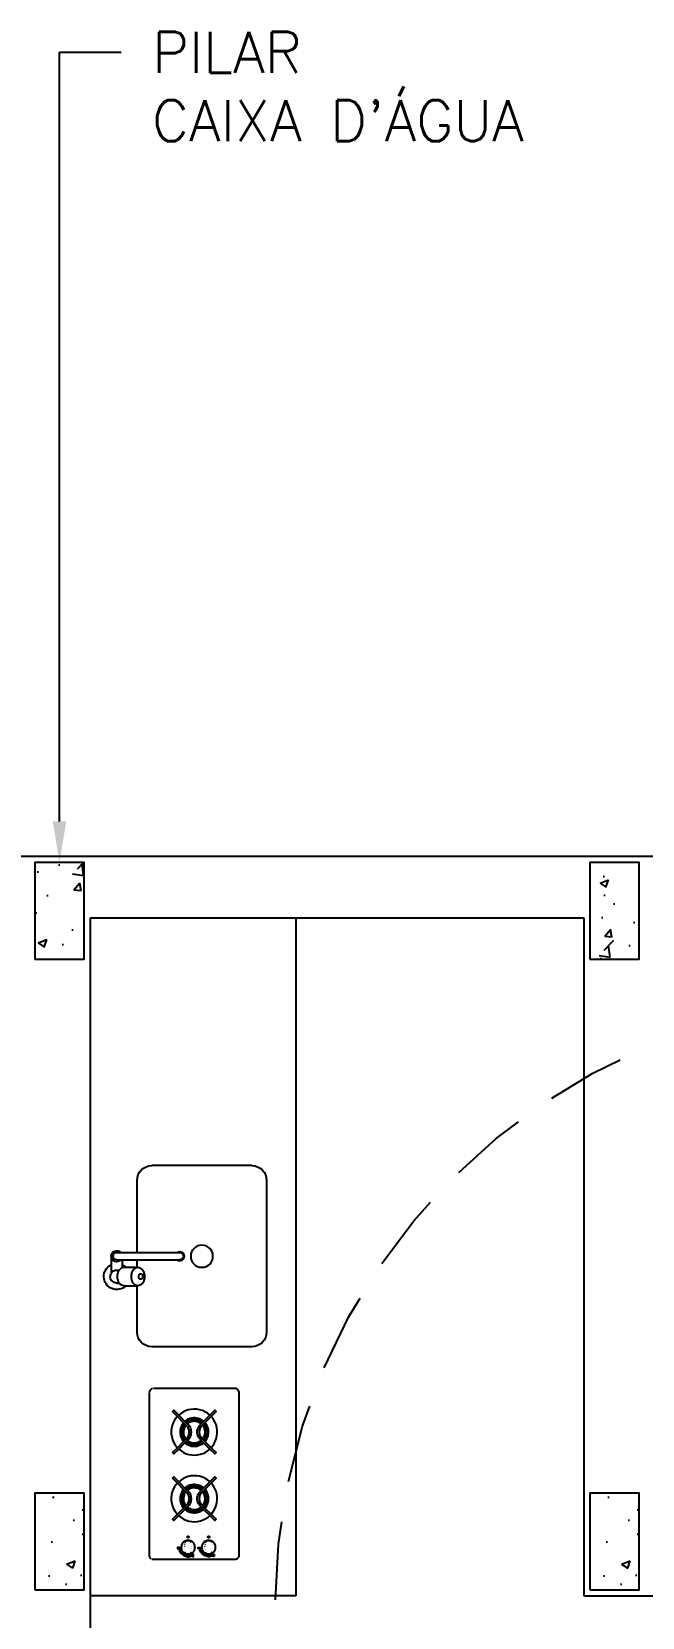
# Model space of a CAD drawing. Header units: millimetres. Extents: x 45003 to 46969, y 6653 to 6979.
# Drawn here: x 45052.374 to 45053.859, y 6719.758 to 6723.616 of the extents above; entities that cross this region are included whole.
import ezdxf
from ezdxf import colors
from ezdxf.entities.mleader import LeaderData, LeaderLine
from ezdxf.math import Vec2, Vec3

# ---------------------------------------------------------------- set-up
doc = ezdxf.new("R2010")
doc.units = ezdxf.units.MM
doc.linetypes.add('HIDDEN', pattern=[9.525, 6.35, -3.175])
for name, color, linetype in [('ARQ-ALVENARIA', 4, 'Continuous'), ('ARQ-COTAS', 30, 'Continuous'), ('ARQ-EQ-COZ', 1, 'Continuous'), ('ARQ-ESTRUTURA', 6, 'Continuous'), ('ARQ-HACHURA', 253, 'Continuous'), ('ARQ-PROJ-01', 1, 'HIDDEN')]:
    doc.layers.add(name, color=color, linetype=linetype)
doc.styles.add('Romans_Anot', font='romans.shx')
pattern_1 = [(50, (0, -157.27984), (0.2151780548, -0.0188256405), [0.0225, -0.2475]), (355, (0, -157.27984), (-0.0416254001, 0.2256576401), [0.018, -0.198]), (100.45144446, (0.01793, -157.2814), (0.173552654, 0.2068319973), [0.0191220576, -0.2103426336]), (46.1842, (0, -157.21984), (0.3201723992, -0.0496557842), [0.03375, -0.37125]), (96.6356355, (0.02668, -157.22398), (0.2803985837, 0.2922355802), [0.0286831026, -0.315514128]), (351.184164, (0, -157.21984), (0.2803985835, 0.29223558), [0.027, -0.2970000003]), (21, (0.03, -157.23484), (0.17907211564, -0.1207856672), [0.0225, -0.2475]), (326, (0.03, -157.23484), (0.0729945996, 0.2175450135), [0.018, -0.198]), (71.45144474, (0.04492, -157.2449), (0.252066713, 0.0967593458), [0.019122057, -0.2103426336]), (37.5, (0, -157.27984), (0.0036479566, 0.09986815615), [0, -0.1956, 0, -0.201, 0, -0.19875]), (7.5, (0, -157.27984), (0.07892086123, 0.11832351356), [0, -0.1146, 0, -0.1911, 0, -0.07575]), (327.5, (-0.0669, -157.27984), (0.16014673085, -0.00676646152), [0, -0.075, 0, -0.234, 0, -0.3105]), (317.5, (-0.0969, -157.27984), (0.1749558508, 0.0300314947), [0, -0.0975, 0, -0.1554, 0, -0.2205])]

# ---------------------------------------------------------------- blocks, each defined once
blk = doc.blocks.new('Cubinox-e-pl')
for p, q in [((0.445, 0.245), (0.175, 0.245)), ((0.135, 0.205), (0.135, 0.08)), ((0.485, -0.205), (0.485, 0.205)), ((0.065, 0), (0.065, 0.0435)), ((0.08, 0.0725), (0.087, 0.0725)), ((0.0996, 0.08), (0.1372, 0.08)), ((0.08, 0.0375), (0.087, 0.0375)), ((0.08, 0.01), (0.25, 0.01)), ((0.095, 0.01), (0.095, 0.0309)), ((0.0996, 0.03), (0.1372, 0.03)), ((0.135, 0.03), (0.135, 0.01)), ((0.08, -0.01), (0.25, -0.01)), ((0.135, -0.01), (0.135, -0.205)), ((0.445, -0.245), (0.175, -0.245))]:
    blk.add_line(p, q)
blk.add_lwpolyline([(0.0996, 0.08, 0.133256), (0.0932, 0.0783, 0.106756), (0.0871, 0.0727, 0.082828), (0.0834, 0.0649, 0.071352), (0.0819, 0.055, 0.071352), (0.0834, 0.0451, 0.082828), (0.0871, 0.0373, 0.106756), (0.0932, 0.0317, 0.133256), (0.0996, 0.03, 0.133256)], format="xyb")
for points in [[(0.1372, 0.03, 0.133256), (0.1436, 0.0317, 0.106756), (0.1497, 0.0373, 0.082828), (0.1535, 0.0451, 0.071352), (0.1549, 0.055, 0.071352), (0.1535, 0.0649, 0.082828), (0.1497, 0.0727, 0.106756), (0.1436, 0.0783, 0.133256), (0.1372, 0.08, 0.133256), (0.1308, 0.0783, 0.106756), (0.1247, 0.0727, 0.082828), (0.121, 0.0649, 0.071352), (0.1195, 0.055, 0.071352), (0.121, 0.0451, 0.082828), (0.1247, 0.0373, 0.106756), (0.1308, 0.0317, 0.133256)], [(0.1447, 0.0625, 0.133256), (0.1428, 0.062, 0.106756), (0.141, 0.0603, 0.082828), (0.1398, 0.058, 0.071352), (0.1394, 0.055, 0.071352), (0.1398, 0.052, 0.082828), (0.141, 0.0497, 0.106756), (0.1428, 0.048, 0.133256), (0.1447, 0.0475, 0.133256), (0.1466, 0.048, 0.106756), (0.1485, 0.0497, 0.082828), (0.1496, 0.052, 0.071352), (0.15, 0.055, 0.071352), (0.1496, 0.058, 0.082828), (0.1485, 0.0603, 0.106756), (0.1466, 0.062, 0.133256)]]:
    blk.add_lwpolyline(points, format="xyb", close=True)
blk.add_circle((0.31, 0), 0.03)
for centre, radius, start, end in [((0.175, 0.205), 0.04, 90, 180), ((0.445, 0.205), 0.04, 0, 90), ((0.08, 0.055), 0.035, 45.5847, 244.6231), ((0.08, 0.055), 0.0175, 90, 204.62), ((0.055, 0.0435), 0.01, 0, 24.62), ((0.08, 0.055), 0.0175, 211.0027, 270), ((0.08, 0), 0.015, 41.8103, 318.1897), ((0.08, 0), 0.01, 90.0002, 270.0002), ((0.08, 0.055), 0.035, 295.3769, 314.4153), ((0.25, 0), 0.0125, 233.1301, 126.8699), ((0.25, 0), 0.01, 270.0001, 90.0001), ((0.175, -0.205), 0.04, 180, 270), ((0.445, -0.205), 0.04, 270, 0)]:
    blk.add_arc(centre, radius, start, end)

msp = doc.modelspace()

# ---------------------------------------------------------------- hatches: boundary and pattern name
at = {"layer": 'ARQ-HACHURA'}
h = msp.add_hatch(dxfattribs=at)
h.set_pattern_fill('AR-CONC', color=256, scale=0.03, double=1)
h.set_pattern_definition(pattern_1)
h.paths.add_polyline_path([(45052.5015, 6721.5945), (45052.3815, 6721.5945), (45052.3815, 6721.3595), (45052.5015, 6721.3595)])
h = msp.add_hatch(dxfattribs=at)
h.set_pattern_fill('AR-CONC', color=256, scale=0.03, double=1)
h.set_pattern_definition(pattern_1)
h.paths.add_polyline_path([(45053.8515, 6721.5945), (45053.7315, 6721.5945), (45053.7315, 6721.3595), (45053.8515, 6721.3595)])
h = msp.add_hatch(dxfattribs=at)
h.set_pattern_fill('AR-CONC', color=256, scale=0.03, double=1)
h.set_pattern_definition([(50, (45052.50148, 6720.05947), (0.21518, -0.01883), [0.0225, -0.2475]), (355, (45052.50148, 6720.05947), (-0.04163, 0.22566), [0.018, -0.198]), (100.45, (45052.51941, 6720.0579), (0.17355, 0.20683), [0.01912, -0.21034]), (46.18, (45052.50148, 6720.11947), (0.32017, -0.04966), [0.03375, -0.37125]), (96.64, (45052.52816, 6720.11533), (0.2804, 0.29224), [0.02868, -0.31551]), (351.18, (45052.50148, 6720.11947), (0.2804, 0.29224), [0.027, -0.297]), (21, (45052.53148, 6720.10447), (0.17907, -0.12079), [0.0225, -0.2475]), (326, (45052.53148, 6720.10447), (0.073, 0.21755), [0.018, -0.198]), (71.45, (45052.5464, 6720.0944), (0.25207, 0.09676), [0.01912, -0.21034]), (37.5, (45052.50148, 6720.05947), (0.003648, 0.099868), [0, -0.1956, 0, -0.201, 0, -0.19875]), (7.5, (45052.50148, 6720.05947), (0.07892, 0.118324), [0, -0.1146, 0, -0.1911, 0, -0.07575]), (327.5, (45052.43458, 6720.05947), (0.160147, -0.006766), [0, -0.075, 0, -0.234, 0, -0.3105]), (317.5, (45052.40458, 6720.05947), (0.174956, 0.03003), [0, -0.0975, 0, -0.1554, 0, -0.2205])])
h.paths.add_polyline_path([(45052.5015, 6720.0595), (45052.3815, 6720.0595), (45052.3815, 6719.8245), (45052.5015, 6719.8245)])
h = msp.add_hatch(dxfattribs=at)
h.set_pattern_fill('AR-CONC', color=256, scale=0.03, double=1)
h.set_pattern_definition([(50, (45053.85148, 6720.05947), (0.21518, -0.01883), [0.0225, -0.2475]), (355, (45053.85148, 6720.05947), (-0.04163, 0.22566), [0.018, -0.198]), (100.45, (45053.86941, 6720.0579), (0.17355, 0.20683), [0.01912, -0.21034]), (46.18, (45053.85148, 6720.11947), (0.32017, -0.04966), [0.03375, -0.37125]), (96.64, (45053.87816, 6720.11533), (0.2804, 0.29224), [0.02868, -0.31551]), (351.18, (45053.85148, 6720.11947), (0.2804, 0.29224), [0.027, -0.297]), (21, (45053.88148, 6720.10447), (0.17907, -0.12079), [0.0225, -0.2475]), (326, (45053.88148, 6720.10447), (0.073, 0.21755), [0.018, -0.198]), (71.45, (45053.8964, 6720.0944), (0.25207, 0.09676), [0.01912, -0.21034]), (37.5, (45053.85148, 6720.05947), (0.003648, 0.099868), [0, -0.1956, 0, -0.201, 0, -0.19875]), (7.5, (45053.85148, 6720.05947), (0.07892, 0.118324), [0, -0.1146, 0, -0.1911, 0, -0.07575]), (327.5, (45053.78458, 6720.05947), (0.160147, -0.006766), [0, -0.075, 0, -0.234, 0, -0.3105]), (317.5, (45053.75458, 6720.05947), (0.174956, 0.03003), [0, -0.0975, 0, -0.1554, 0, -0.2205])])
h.paths.add_polyline_path([(45053.8515, 6720.0595), (45053.7315, 6720.0595), (45053.7315, 6719.8245), (45053.8515, 6719.8245)])

# ---------------------------------------------------------------- linework, layer by layer
at = {"layer": 'ARQ-ALVENARIA'}
for p, q in [((45051.4665, 6721.6095), (45054.8665, 6721.6095)), ((45052.5165, 6721.4595), (45053.7165, 6721.4595)), ((45052.5165, 6721.4595), (45052.5165, 6716.1095)), ((45053.7165, 6721.4595), (45053.7165, 6719.8095)), ((45053.7165, 6719.8095), (45053.9665, 6719.8095))]:
    msp.add_line(p, q, dxfattribs=at)
at = {"layer": 'ARQ-EQ-COZ'}
for p, q in [((45053.0165, 6721.4595), (45053.0165, 6719.8095)), ((45052.7852, 6720.1956), (45052.7894, 6720.1914)), ((45052.7897, 6720.2247), (45052.7894, 6720.2251)), ((45052.7894, 6720.1914), (45052.7913, 6720.1939)), ((45052.7916, 6720.222), (45052.7897, 6720.2247)), ((45052.7913, 6720.1939), (45052.7929, 6720.1968)), ((45052.7932, 6720.2191), (45052.7916, 6720.222)), ((45052.7929, 6720.1968), (45052.7942, 6720.1998)), ((45052.7944, 6720.216), (45052.7932, 6720.2191)), ((45052.7942, 6720.1998), (45052.795, 6720.203)), ((45052.7951, 6720.2128), (45052.7944, 6720.216)), ((45052.795, 6720.203), (45052.7955, 6720.2063)), ((45052.7955, 6720.2096), (45052.7951, 6720.2128)), ((45052.7955, 6720.2063), (45052.7955, 6720.2096)), ((45052.7897, 6720.0627), (45052.7894, 6720.0631)), ((45052.7916, 6720.06), (45052.7897, 6720.0627)), ((45052.7932, 6720.0571), (45052.7916, 6720.06)), ((45052.7944, 6720.054), (45052.7932, 6720.0571)), ((45052.7942, 6720.0378), (45052.795, 6720.041)), ((45052.7951, 6720.0508), (45052.7944, 6720.054)), ((45052.795, 6720.041), (45052.7955, 6720.0443)), ((45052.7955, 6720.0476), (45052.7951, 6720.0508)), ((45052.7955, 6720.0443), (45052.7955, 6720.0476)), ((45052.7852, 6720.0336), (45052.7894, 6720.0294)), ((45052.7894, 6720.0294), (45052.7913, 6720.0319)), ((45052.7913, 6720.0319), (45052.7929, 6720.0348)), ((45052.7929, 6720.0348), (45052.7942, 6720.0378)), ((45052.7453, 6719.9256), (45052.7453, 6719.9256)), ((45052.7514, 6719.9436), (45052.7511, 6719.9436)), ((45052.7531, 6719.944), (45052.7531, 6719.944)), ((45052.7583, 6719.9433), (45052.758, 6719.9434)), ((45052.7593, 6719.9428), (45052.7593, 6719.9429)), ((45052.7633, 6719.9256), (45052.7633, 6719.9256)), ((45052.7953, 6719.9256), (45052.7953, 6719.9256)), ((45052.8014, 6719.9436), (45052.8011, 6719.9436)), ((45052.8031, 6719.944), (45052.8031, 6719.944)), ((45052.8083, 6719.9433), (45052.808, 6719.9434)), ((45052.8093, 6719.9428), (45052.8093, 6719.9429)), ((45052.8133, 6719.9256), (45052.8133, 6719.9256)), ((45052.7456, 6719.921), (45052.7456, 6719.921)), ((45052.7587, 6719.9126), (45052.7588, 6719.9127)), ((45052.7956, 6719.921), (45052.7956, 6719.921)), ((45052.8087, 6719.9126), (45052.8088, 6719.9127)), ((45053.0165, 6719.8095), (45052.5165, 6719.8095))]:
    msp.add_line(p, q, dxfattribs=at)
for points in [[(45052.6675, 6720.3141), (45052.6662, 6720.3136), (45052.665, 6720.313), (45052.6638, 6720.3123), (45052.6628, 6720.3114), (45052.6619, 6720.3104), (45052.6612, 6720.3092), (45052.6606, 6720.308), (45052.6601, 6720.3067), (45052.6599, 6720.3054)], [(45052.8784, 6719.904), (45052.8784, 6720.304), (45052.8783, 6720.3054), (45052.8781, 6720.3067), (45052.8776, 6720.308), (45052.877, 6720.3092), (45052.8763, 6720.3104), (45052.8754, 6720.3114), (45052.8744, 6720.3123), (45052.8732, 6720.313), (45052.872, 6720.3136), (45052.8707, 6720.3141), (45052.8694, 6720.3143), (45052.868, 6720.3144), (45052.67, 6720.3144)], [(45052.6598, 6720.305), (45052.6598, 6719.9079), (45052.6599, 6719.9065), (45052.6601, 6719.9052), (45052.6606, 6719.9039), (45052.6612, 6719.9027), (45052.6619, 6719.9015), (45052.6628, 6719.9005), (45052.6638, 6719.8996)], [(45052.7283, 6720.2461), (45052.7256, 6720.2431), (45052.7215, 6720.2374), (45052.7183, 6720.2311), (45052.7158, 6720.2246), (45052.7142, 6720.2177), (45052.7134, 6720.2107), (45052.7135, 6720.2037), (45052.7145, 6720.1967), (45052.7164, 6720.19), (45052.7191, 6720.1835), (45052.7226, 6720.1774), (45052.7269, 6720.1718), (45052.7282, 6720.1704)], [(45052.7492, 6720.2251), (45052.7483, 6720.226), (45052.7459, 6720.2285), (45052.7434, 6720.231), (45052.7283, 6720.2461), (45052.7163, 6720.2581), (45052.7195, 6720.2613), (45052.7314, 6720.2493), (45052.7466, 6720.2342), (45052.749, 6720.2317), (45052.7515, 6720.2292), (45052.7525, 6720.2283), (45052.7567, 6720.2241)], [(45052.8072, 6720.2494), (45052.8069, 6720.2497), (45052.8014, 6720.2541), (45052.7954, 6720.2578), (45052.789, 6720.2606), (45052.7822, 6720.2627), (45052.7753, 6720.2639), (45052.7683, 6720.2642), (45052.7613, 6720.2636), (45052.7544, 6720.2622), (45052.7478, 6720.2599), (45052.7415, 6720.2568), (45052.7356, 6720.2529), (45052.7314, 6720.2493)], [(45052.7921, 6720.2342), (45052.7914, 6720.2349), (45052.7878, 6720.2374), (45052.784, 6720.2395), (45052.78, 6720.2411), (45052.7758, 6720.2422), (45052.7715, 6720.2427), (45052.7672, 6720.2427), (45052.7628, 6720.2422), (45052.7586, 6720.2411), (45052.7546, 6720.2395), (45052.7508, 6720.2374), (45052.7473, 6720.2349), (45052.7466, 6720.2342)], [(45052.7928, 6720.188), (45052.7944, 6720.19), (45052.7965, 6720.1933), (45052.7982, 6720.1968), (45052.7994, 6720.2005), (45052.8001, 6720.2043), (45052.8004, 6720.2082), (45052.8001, 6720.2121), (45052.7994, 6720.216), (45052.7982, 6720.2197), (45052.7965, 6720.2232), (45052.7944, 6720.2265), (45052.7928, 6720.2285), (45052.7953, 6720.231), (45052.8104, 6720.2461), (45052.8224, 6720.2581), (45052.8192, 6720.2613), (45052.8072, 6720.2494), (45052.7921, 6720.2342), (45052.7896, 6720.2317), (45052.7891, 6720.2322), (45052.786, 6720.2345), (45052.7825, 6720.2363), (45052.7789, 6720.2378), (45052.7751, 6720.2387), (45052.7713, 6720.2392), (45052.7674, 6720.2392), (45052.7635, 6720.2387), (45052.7597, 6720.2378), (45052.7561, 6720.2363), (45052.7527, 6720.2345), (45052.7495, 6720.2322), (45052.749, 6720.2317)], [(45052.7871, 6720.2292), (45052.7869, 6720.2295), (45052.7841, 6720.2315), (45052.7811, 6720.2332), (45052.7778, 6720.2344), (45052.7745, 6720.2353), (45052.7711, 6720.2357), (45052.7676, 6720.2357), (45052.7642, 6720.2353), (45052.7608, 6720.2344), (45052.7576, 6720.2332), (45052.7546, 6720.2315), (45052.7518, 6720.2295), (45052.7515, 6720.2292)], [(45052.7862, 6720.2283), (45052.785, 6720.2293), (45052.7822, 6720.2311), (45052.7793, 6720.2325), (45052.7761, 6720.2336), (45052.7729, 6720.2342), (45052.7696, 6720.2345), (45052.7663, 6720.2343), (45052.7631, 6720.2337), (45052.76, 6720.2327), (45052.757, 6720.2314), (45052.7542, 6720.2296), (45052.7525, 6720.2283)], [(45052.7896, 6720.2317), (45052.7871, 6720.2292), (45052.7862, 6720.2283), (45052.782, 6720.2241)], [(45052.8104, 6720.1704), (45052.8131, 6720.1734), (45052.8171, 6720.1791), (45052.8204, 6720.1853), (45052.8229, 6720.1919), (45052.8245, 6720.1988), (45052.8252, 6720.2057), (45052.8251, 6720.2128), (45052.8241, 6720.2197), (45052.8222, 6720.2265), (45052.8195, 6720.233), (45052.816, 6720.2391), (45052.8118, 6720.2447), (45052.8104, 6720.2461)], [(45052.7434, 6720.231), (45052.7414, 6720.2286), (45052.739, 6720.2249), (45052.7372, 6720.221), (45052.7358, 6720.2168), (45052.735, 6720.2126), (45052.7348, 6720.2082), (45052.735, 6720.2039), (45052.7358, 6720.1996), (45052.7372, 6720.1955), (45052.739, 6720.1916), (45052.7414, 6720.1879), (45052.7434, 6720.1855)], [(45052.7459, 6720.2285), (45052.7442, 6720.2265), (45052.7421, 6720.2232), (45052.7404, 6720.2197), (45052.7392, 6720.216), (45052.7385, 6720.2121), (45052.7383, 6720.2082), (45052.7385, 6720.2043), (45052.7392, 6720.2005), (45052.7404, 6720.1968), (45052.7421, 6720.1933), (45052.7442, 6720.19), (45052.7459, 6720.188)], [(45052.7483, 6720.226), (45052.747, 6720.2244), (45052.7452, 6720.2215), (45052.7437, 6720.2184), (45052.7426, 6720.2151), (45052.742, 6720.2117), (45052.7418, 6720.2082), (45052.742, 6720.2048), (45052.7426, 6720.2014), (45052.7437, 6720.1981), (45052.7452, 6720.195), (45052.747, 6720.192), (45052.7483, 6720.1905)], [(45052.7535, 6720.1956), (45052.7546, 6720.1973), (45052.7556, 6720.1994), (45052.7564, 6720.2015), (45052.7569, 6720.2037), (45052.7573, 6720.206), (45052.7574, 6720.2082), (45052.7573, 6720.2105), (45052.7569, 6720.2128), (45052.7564, 6720.215), (45052.7556, 6720.2171), (45052.7546, 6720.2192), (45052.7535, 6720.2209)], [(45052.7852, 6720.2209), (45052.7894, 6720.2251), (45052.7903, 6720.226), (45052.7928, 6720.2285)], [(45052.7903, 6720.1905), (45052.7916, 6720.192), (45052.7935, 6720.195), (45052.7949, 6720.1981), (45052.796, 6720.2014), (45052.7967, 6720.2048), (45052.7969, 6720.2082), (45052.7967, 6720.2117), (45052.796, 6720.2151), (45052.7949, 6720.2184), (45052.7935, 6720.2215), (45052.7916, 6720.2244), (45052.7903, 6720.226)], [(45052.7953, 6720.1855), (45052.7973, 6720.1879), (45052.7996, 6720.1916), (45052.8015, 6720.1955), (45052.8028, 6720.1996), (45052.8036, 6720.2039), (45052.8039, 6720.2082), (45052.8036, 6720.2126), (45052.8028, 6720.2168), (45052.8015, 6720.221), (45052.7996, 6720.2249), (45052.7973, 6720.2286), (45052.7953, 6720.231)], [(45052.7493, 6720.1914), (45052.7483, 6720.1905), (45052.7459, 6720.188), (45052.7434, 6720.1855), (45052.7282, 6720.1704), (45052.7163, 6720.1584), (45052.7195, 6720.1552), (45052.7314, 6720.1671), (45052.7466, 6720.1823), (45052.749, 6720.1848), (45052.7515, 6720.1872), (45052.7518, 6720.187), (45052.7546, 6720.185), (45052.7576, 6720.1833), (45052.7608, 6720.182), (45052.7642, 6720.1812), (45052.7676, 6720.1807), (45052.7711, 6720.1807), (45052.7745, 6720.1812), (45052.7778, 6720.182), (45052.7811, 6720.1833), (45052.7841, 6720.185), (45052.7869, 6720.187), (45052.7871, 6720.1872)], [(45052.7314, 6720.1671), (45052.7318, 6720.1667), (45052.7373, 6720.1624), (45052.7433, 6720.1587), (45052.7497, 6720.1558), (45052.7564, 6720.1538), (45052.7633, 6720.1526), (45052.7703, 6720.1523), (45052.7773, 6720.1528), (45052.7842, 6720.1543), (45052.7909, 6720.1566), (45052.7972, 6720.1597), (45052.803, 6720.1636), (45052.8072, 6720.1671)], [(45052.7466, 6720.1823), (45052.7473, 6720.1816), (45052.7508, 6720.179), (45052.7546, 6720.177), (45052.7586, 6720.1754), (45052.7628, 6720.1743), (45052.7672, 6720.1737), (45052.7715, 6720.1737), (45052.7758, 6720.1743), (45052.78, 6720.1754), (45052.784, 6720.177), (45052.7878, 6720.179), (45052.7914, 6720.1816), (45052.7921, 6720.1823)], [(45052.749, 6720.1848), (45052.7495, 6720.1843), (45052.7527, 6720.182), (45052.7561, 6720.1801), (45052.7597, 6720.1787), (45052.7635, 6720.1777), (45052.7674, 6720.1772), (45052.7713, 6720.1772), (45052.7751, 6720.1777), (45052.7789, 6720.1787), (45052.7825, 6720.1801), (45052.786, 6720.182), (45052.7891, 6720.1843), (45052.7896, 6720.1848)], [(45052.7515, 6720.1872), (45052.7525, 6720.1882), (45052.7567, 6720.1924)], [(45052.7525, 6720.1882), (45052.7537, 6720.1872), (45052.7564, 6720.1854), (45052.7594, 6720.184), (45052.7625, 6720.1829), (45052.7657, 6720.1823), (45052.769, 6720.182), (45052.7723, 6720.1822), (45052.7755, 6720.1828), (45052.7787, 6720.1837), (45052.7817, 6720.1851), (45052.7845, 6720.1868), (45052.7862, 6720.1882)], [(45052.7894, 6720.1914), (45052.7903, 6720.1905), (45052.7928, 6720.188), (45052.7953, 6720.1855), (45052.8104, 6720.1704), (45052.8224, 6720.1584), (45052.8192, 6720.1552), (45052.8072, 6720.1671), (45052.7921, 6720.1823), (45052.7896, 6720.1848), (45052.7871, 6720.1872), (45052.7862, 6720.1882), (45052.782, 6720.1924)], [(45052.7283, 6720.0841), (45052.7256, 6720.0811), (45052.7215, 6720.0754), (45052.7183, 6720.0691), (45052.7158, 6720.0626), (45052.7142, 6720.0557), (45052.7134, 6720.0487), (45052.7135, 6720.0417), (45052.7145, 6720.0348), (45052.7164, 6720.028), (45052.7191, 6720.0215), (45052.7226, 6720.0154), (45052.7269, 6720.0098), (45052.7282, 6720.0084)], [(45052.7492, 6720.0631), (45052.7483, 6720.064), (45052.7459, 6720.0665), (45052.7434, 6720.069), (45052.7283, 6720.0841), (45052.7163, 6720.0961), (45052.7195, 6720.0993), (45052.7314, 6720.0873), (45052.7466, 6720.0722), (45052.749, 6720.0697), (45052.7515, 6720.0672), (45052.7525, 6720.0663), (45052.7567, 6720.0621)], [(45052.8072, 6720.0874), (45052.8069, 6720.0877), (45052.8014, 6720.0921), (45052.7954, 6720.0958), (45052.789, 6720.0986), (45052.7822, 6720.1007), (45052.7753, 6720.1019), (45052.7683, 6720.1022), (45052.7613, 6720.1016), (45052.7544, 6720.1002), (45052.7478, 6720.0979), (45052.7415, 6720.0948), (45052.7356, 6720.0909), (45052.7314, 6720.0873)], [(45052.7921, 6720.0722), (45052.7914, 6720.0729), (45052.7878, 6720.0754), (45052.784, 6720.0775), (45052.78, 6720.0791), (45052.7758, 6720.0802), (45052.7715, 6720.0807), (45052.7672, 6720.0807), (45052.7628, 6720.0802), (45052.7586, 6720.0791), (45052.7546, 6720.0775), (45052.7508, 6720.0754), (45052.7473, 6720.0729), (45052.7466, 6720.0722)], [(45052.7928, 6720.026), (45052.7944, 6720.028), (45052.7965, 6720.0313), (45052.7982, 6720.0348), (45052.7994, 6720.0385), (45052.8001, 6720.0423), (45052.8004, 6720.0462), (45052.8001, 6720.0501), (45052.7994, 6720.054), (45052.7982, 6720.0577), (45052.7965, 6720.0612), (45052.7944, 6720.0645), (45052.7928, 6720.0665), (45052.7953, 6720.069), (45052.8104, 6720.0841), (45052.8224, 6720.0961), (45052.8192, 6720.0993), (45052.8072, 6720.0874), (45052.7921, 6720.0722), (45052.7896, 6720.0697), (45052.7891, 6720.0702), (45052.786, 6720.0725), (45052.7825, 6720.0743), (45052.7789, 6720.0758), (45052.7751, 6720.0767), (45052.7713, 6720.0772), (45052.7674, 6720.0772), (45052.7635, 6720.0767), (45052.7597, 6720.0758), (45052.7561, 6720.0743), (45052.7527, 6720.0725), (45052.7495, 6720.0702), (45052.749, 6720.0697)], [(45052.8104, 6720.0084), (45052.8131, 6720.0114), (45052.8171, 6720.0171), (45052.8204, 6720.0233), (45052.8229, 6720.0299), (45052.8245, 6720.0368), (45052.8252, 6720.0437), (45052.8251, 6720.0508), (45052.8241, 6720.0577), (45052.8222, 6720.0645), (45052.8195, 6720.071), (45052.816, 6720.0771), (45052.8118, 6720.0827), (45052.8104, 6720.0841)], [(45052.7434, 6720.069), (45052.7414, 6720.0666), (45052.739, 6720.0629), (45052.7372, 6720.059), (45052.7358, 6720.0548), (45052.735, 6720.0506), (45052.7348, 6720.0462), (45052.735, 6720.0419), (45052.7358, 6720.0376), (45052.7372, 6720.0335), (45052.739, 6720.0296), (45052.7414, 6720.0259), (45052.7434, 6720.0235)], [(45052.7459, 6720.0665), (45052.7442, 6720.0645), (45052.7421, 6720.0612), (45052.7404, 6720.0577), (45052.7392, 6720.054), (45052.7385, 6720.0501), (45052.7383, 6720.0462), (45052.7385, 6720.0423), (45052.7392, 6720.0385), (45052.7404, 6720.0348), (45052.7421, 6720.0313), (45052.7442, 6720.028), (45052.7459, 6720.026)], [(45052.7483, 6720.064), (45052.747, 6720.0624), (45052.7452, 6720.0595), (45052.7437, 6720.0564), (45052.7426, 6720.0531), (45052.742, 6720.0497), (45052.7418, 6720.0462), (45052.742, 6720.0428), (45052.7426, 6720.0394), (45052.7437, 6720.0361), (45052.7452, 6720.033), (45052.747, 6720.03), (45052.7483, 6720.0285)], [(45052.7871, 6720.0672), (45052.7869, 6720.0675), (45052.7841, 6720.0695), (45052.7811, 6720.0712), (45052.7778, 6720.0724), (45052.7745, 6720.0733), (45052.7711, 6720.0737), (45052.7676, 6720.0737), (45052.7642, 6720.0733), (45052.7608, 6720.0724), (45052.7576, 6720.0712), (45052.7546, 6720.0695), (45052.7518, 6720.0675), (45052.7515, 6720.0672)], [(45052.7862, 6720.0663), (45052.785, 6720.0673), (45052.7822, 6720.0691), (45052.7793, 6720.0705), (45052.7761, 6720.0716), (45052.7729, 6720.0722), (45052.7696, 6720.0725), (45052.7663, 6720.0723), (45052.7631, 6720.0717), (45052.76, 6720.0707), (45052.757, 6720.0694), (45052.7542, 6720.0676), (45052.7525, 6720.0663)], [(45052.7535, 6720.0336), (45052.7546, 6720.0353), (45052.7556, 6720.0374), (45052.7564, 6720.0395), (45052.7569, 6720.0417), (45052.7573, 6720.044), (45052.7574, 6720.0462), (45052.7573, 6720.0485), (45052.7569, 6720.0508), (45052.7564, 6720.053), (45052.7556, 6720.0551), (45052.7546, 6720.0572), (45052.7535, 6720.0589)], [(45052.7896, 6720.0697), (45052.7871, 6720.0672), (45052.7862, 6720.0663), (45052.782, 6720.0621)], [(45052.7852, 6720.0589), (45052.7894, 6720.0631), (45052.7903, 6720.064), (45052.7928, 6720.0665)], [(45052.7903, 6720.0285), (45052.7916, 6720.03), (45052.7935, 6720.033), (45052.7949, 6720.0361), (45052.796, 6720.0394), (45052.7967, 6720.0428), (45052.7969, 6720.0462), (45052.7967, 6720.0497), (45052.796, 6720.0531), (45052.7949, 6720.0564), (45052.7935, 6720.0595), (45052.7916, 6720.0624), (45052.7903, 6720.064)], [(45052.7953, 6720.0235), (45052.7973, 6720.0259), (45052.7996, 6720.0296), (45052.8015, 6720.0335), (45052.8028, 6720.0376), (45052.8036, 6720.0419), (45052.8039, 6720.0462), (45052.8036, 6720.0506), (45052.8028, 6720.0548), (45052.8015, 6720.059), (45052.7996, 6720.0629), (45052.7973, 6720.0666), (45052.7953, 6720.069)], [(45052.7493, 6720.0294), (45052.7483, 6720.0285), (45052.7459, 6720.026), (45052.7434, 6720.0235), (45052.7282, 6720.0084), (45052.7163, 6719.9964), (45052.7195, 6719.9932), (45052.7314, 6720.0051), (45052.7466, 6720.0203), (45052.749, 6720.0228), (45052.7515, 6720.0252), (45052.7518, 6720.025), (45052.7546, 6720.023), (45052.7576, 6720.0213), (45052.7608, 6720.02), (45052.7642, 6720.0192), (45052.7676, 6720.0187), (45052.7711, 6720.0187), (45052.7745, 6720.0192), (45052.7778, 6720.02), (45052.7811, 6720.0213), (45052.7841, 6720.023), (45052.7869, 6720.025), (45052.7871, 6720.0252)], [(45052.7314, 6720.0051), (45052.7318, 6720.0048), (45052.7373, 6720.0004), (45052.7433, 6719.9967), (45052.7497, 6719.9938), (45052.7564, 6719.9918), (45052.7633, 6719.9906), (45052.7703, 6719.9903), (45052.7773, 6719.9909), (45052.7842, 6719.9923), (45052.7909, 6719.9946), (45052.7972, 6719.9977), (45052.803, 6720.0016), (45052.8072, 6720.0052)], [(45052.7466, 6720.0203), (45052.7473, 6720.0196), (45052.7508, 6720.0171), (45052.7546, 6720.015), (45052.7586, 6720.0134), (45052.7628, 6720.0123), (45052.7672, 6720.0117), (45052.7715, 6720.0117), (45052.7758, 6720.0123), (45052.78, 6720.0134), (45052.784, 6720.015), (45052.7878, 6720.0171), (45052.7914, 6720.0196), (45052.7921, 6720.0203)], [(45052.749, 6720.0228), (45052.7495, 6720.0223), (45052.7527, 6720.02), (45052.7561, 6720.0181), (45052.7597, 6720.0167), (45052.7635, 6720.0157), (45052.7674, 6720.0152), (45052.7713, 6720.0152), (45052.7751, 6720.0157), (45052.7789, 6720.0167), (45052.7825, 6720.0181), (45052.786, 6720.02), (45052.7891, 6720.0223), (45052.7896, 6720.0228)], [(45052.7515, 6720.0252), (45052.7525, 6720.0262), (45052.7567, 6720.0304)], [(45052.7525, 6720.0262), (45052.7537, 6720.0252), (45052.7564, 6720.0234), (45052.7594, 6720.022), (45052.7625, 6720.0209), (45052.7657, 6720.0203), (45052.769, 6720.02), (45052.7723, 6720.0202), (45052.7755, 6720.0208), (45052.7787, 6720.0217), (45052.7817, 6720.0231), (45052.7845, 6720.0248), (45052.7862, 6720.0262)], [(45052.7894, 6720.0294), (45052.7903, 6720.0285), (45052.7928, 6720.026), (45052.7953, 6720.0235), (45052.8104, 6720.0084), (45052.8224, 6719.9964), (45052.8192, 6719.9932), (45052.8072, 6720.0052), (45052.7921, 6720.0203), (45052.7896, 6720.0228), (45052.7871, 6720.0252), (45052.7862, 6720.0262), (45052.782, 6720.0304)], [(45052.739, 6719.914), (45052.7375, 6719.9159), (45052.7362, 6719.9179), (45052.7352, 6719.9201), (45052.7345, 6719.9224), (45052.734, 6719.9248), (45052.7338, 6719.9272), (45052.7288, 6719.9272), (45052.7288, 6719.9252), (45052.7323, 6719.9252)], [(45052.7323, 6719.9252), (45052.7324, 6719.9246), (45052.7329, 6719.922), (45052.7337, 6719.9195), (45052.7348, 6719.9172), (45052.7361, 6719.9149), (45052.7377, 6719.9129), (45052.7395, 6719.911), (45052.7416, 6719.9094), (45052.7437, 6719.908)], [(45052.7453, 6719.9302), (45052.7453, 6719.9302), (45052.7453, 6719.9301)], [(45052.7456, 6719.9348), (45052.7456, 6719.9348), (45052.7456, 6719.9347)], [(45052.7467, 6719.9403), (45052.7466, 6719.9401), (45052.7465, 6719.94)], [(45052.7467, 6719.9404), (45052.7468, 6719.9406), (45052.747, 6719.9408), (45052.7471, 6719.941)], [(45052.7481, 6719.942), (45052.7477, 6719.9417), (45052.7475, 6719.9415), (45052.7474, 6719.9414)], [(45052.7484, 6719.9423), (45052.7482, 6719.9421), (45052.7481, 6719.9421)], [(45052.749, 6719.9427), (45052.7488, 6719.9426), (45052.7485, 6719.9423)], [(45052.7502, 6719.9432), (45052.7499, 6719.9432), (45052.7491, 6719.9428)], [(45052.7509, 6719.9435), (45052.7508, 6719.9435), (45052.7507, 6719.9435), (45052.7503, 6719.9433)], [(45052.7575, 6719.9436), (45052.7567, 6719.9438), (45052.7567, 6719.9438), (45052.7566, 6719.9438), (45052.7566, 6719.9438), (45052.7565, 6719.9438), (45052.7562, 6719.9439), (45052.7555, 6719.944), (45052.7555, 6719.944), (45052.7543, 6719.944), (45052.7531, 6719.944), (45052.7531, 6719.944), (45052.7524, 6719.9439), (45052.7522, 6719.9438), (45052.752, 6719.9438), (45052.7519, 6719.9438), (45052.7519, 6719.9438)], [(45052.7579, 6719.9435), (45052.7578, 6719.9435), (45052.7577, 6719.9435), (45052.7575, 6719.9436)], [(45052.7591, 6719.943), (45052.7587, 6719.9432), (45052.7584, 6719.9433)], [(45052.7598, 6719.9426), (45052.7597, 6719.9426), (45052.7596, 6719.9427), (45052.7595, 6719.9427)], [(45052.7612, 6719.9414), (45052.7611, 6719.9415), (45052.7609, 6719.9417), (45052.7609, 6719.9417), (45052.7604, 6719.9421), (45052.7603, 6719.9422)], [(45052.7619, 6719.9404), (45052.7617, 6719.9407), (45052.7617, 6719.9408), (45052.7616, 6719.9409)], [(45052.7623, 6719.9394), (45052.762, 6719.9401), (45052.762, 6719.9403)], [(45052.763, 6719.9347), (45052.763, 6719.9348), (45052.763, 6719.9348)], [(45052.7633, 6719.9301), (45052.7633, 6719.9302), (45052.7633, 6719.9302)], [(45052.7953, 6719.9302), (45052.7953, 6719.9302), (45052.7953, 6719.9301)], [(45052.7956, 6719.9348), (45052.7956, 6719.9348), (45052.7956, 6719.9347)], [(45052.7967, 6719.9403), (45052.7966, 6719.9401), (45052.7965, 6719.94)], [(45052.7967, 6719.9404), (45052.7968, 6719.9406), (45052.797, 6719.9408), (45052.7971, 6719.941)], [(45052.7981, 6719.942), (45052.7977, 6719.9417), (45052.7975, 6719.9415), (45052.7974, 6719.9414)], [(45052.7984, 6719.9423), (45052.7982, 6719.9421), (45052.7981, 6719.9421)], [(45052.799, 6719.9427), (45052.7988, 6719.9426), (45052.7985, 6719.9423)], [(45052.8002, 6719.9432), (45052.7999, 6719.9432), (45052.7991, 6719.9428)], [(45052.8009, 6719.9435), (45052.8008, 6719.9435), (45052.8007, 6719.9435), (45052.8003, 6719.9433)], [(45052.8075, 6719.9436), (45052.8067, 6719.9438), (45052.8067, 6719.9438), (45052.8066, 6719.9438), (45052.8066, 6719.9438), (45052.8065, 6719.9438), (45052.8062, 6719.9439), (45052.8055, 6719.944), (45052.8055, 6719.944), (45052.8043, 6719.944), (45052.8031, 6719.944), (45052.8031, 6719.944), (45052.8024, 6719.9439), (45052.8022, 6719.9438), (45052.802, 6719.9438), (45052.8019, 6719.9438), (45052.8019, 6719.9438)], [(45052.8057, 6719.9518), (45052.8053, 6719.9515), (45052.8048, 6719.9513), (45052.8043, 6719.9512), (45052.8038, 6719.9513), (45052.8033, 6719.9515), (45052.8029, 6719.9518), (45052.8026, 6719.9522), (45052.8024, 6719.9527), (45052.8023, 6719.9532), (45052.8024, 6719.9537), (45052.8026, 6719.9542)], [(45052.8026, 6719.9542), (45052.8029, 6719.9546), (45052.8033, 6719.9549), (45052.8038, 6719.9551), (45052.8043, 6719.9552), (45052.8048, 6719.9551), (45052.8053, 6719.9549), (45052.8057, 6719.9546), (45052.806, 6719.9542), (45052.8062, 6719.9537), (45052.8063, 6719.9532), (45052.8062, 6719.9527), (45052.806, 6719.9522), (45052.8057, 6719.9518)], [(45052.8079, 6719.9435), (45052.8078, 6719.9435), (45052.8077, 6719.9435), (45052.8075, 6719.9436)], [(45052.8091, 6719.943), (45052.8087, 6719.9432), (45052.8084, 6719.9433)], [(45052.8098, 6719.9426), (45052.8097, 6719.9426), (45052.8096, 6719.9427), (45052.8095, 6719.9427)], [(45052.8112, 6719.9414), (45052.8111, 6719.9415), (45052.8109, 6719.9417), (45052.8109, 6719.9417), (45052.8104, 6719.9421), (45052.8103, 6719.9422)], [(45052.8119, 6719.9404), (45052.8117, 6719.9407), (45052.8117, 6719.9408), (45052.8116, 6719.9409)], [(45052.8123, 6719.9394), (45052.812, 6719.9401), (45052.812, 6719.9403)], [(45052.813, 6719.9347), (45052.813, 6719.9348), (45052.813, 6719.9348)], [(45052.8133, 6719.9301), (45052.8133, 6719.9302), (45052.8133, 6719.9302)], [(45052.6658, 6719.8988), (45052.868, 6719.8988), (45052.8694, 6719.8989), (45052.8707, 6719.8991), (45052.872, 6719.8996), (45052.8732, 6719.9002), (45052.8744, 6719.9009), (45052.8754, 6719.9018), (45052.8763, 6719.9028), (45052.877, 6719.904)], [(45052.7437, 6719.908), (45052.7461, 6719.9068), (45052.7485, 6719.906), (45052.751, 6719.9054), (45052.7536, 6719.9051), (45052.7562, 6719.9051), (45052.7588, 6719.9054), (45052.7613, 6719.906), (45052.7638, 6719.9068), (45052.7654, 6719.9076), (45052.7654, 6719.9057), (45052.7674, 6719.9057), (45052.7674, 6719.9102), (45052.7666, 6719.9102), (45052.7653, 6719.9094), (45052.7632, 6719.9083), (45052.7609, 6719.9075), (45052.7585, 6719.907), (45052.7561, 6719.9067), (45052.7537, 6719.9067), (45052.7513, 6719.907), (45052.749, 6719.9075), (45052.7467, 6719.9083), (45052.7445, 6719.9094), (45052.7425, 6719.9107), (45052.7406, 6719.9122), (45052.739, 6719.914)], [(45052.7465, 6719.9158), (45052.7466, 6719.9157), (45052.7467, 6719.9155)], [(45052.747, 6719.915), (45052.7469, 6719.915), (45052.7467, 6719.9154)], [(45052.7478, 6719.914), (45052.7475, 6719.9142), (45052.7475, 6719.9143), (45052.7475, 6719.9143)], [(45052.7481, 6719.9137), (45052.7482, 6719.9137), (45052.7484, 6719.9135)], [(45052.7485, 6719.9134), (45052.7489, 6719.9132), (45052.749, 6719.9131), (45052.7491, 6719.9131)], [(45052.7498, 6719.9127), (45052.7499, 6719.9126), (45052.7508, 6719.9123), (45052.7509, 6719.9123), (45052.7511, 6719.9122)], [(45052.7514, 6719.9122), (45052.752, 6719.912), (45052.7525, 6719.9119)], [(45052.7531, 6719.9118), (45052.7531, 6719.9118), (45052.7543, 6719.9118), (45052.7555, 6719.9118), (45052.7555, 6719.9118)], [(45052.7561, 6719.9119), (45052.7566, 6719.912), (45052.7571, 6719.9121)], [(45052.7573, 6719.9122), (45052.7577, 6719.9123), (45052.7578, 6719.9123), (45052.7584, 6719.9125)], [(45052.7597, 6719.9132), (45052.7596, 6719.9131), (45052.7596, 6719.9131), (45052.7595, 6719.9131)], [(45052.7603, 6719.9136), (45052.7604, 6719.9137), (45052.7605, 6719.9137)], [(45052.7608, 6719.914), (45052.761, 6719.9142), (45052.7611, 6719.9143), (45052.7612, 6719.9143)], [(45052.7619, 6719.9154), (45052.7617, 6719.915), (45052.7617, 6719.915), (45052.7616, 6719.9149)], [(45052.762, 6719.9156), (45052.762, 6719.9157), (45052.7622, 6719.9161)], [(45052.7965, 6719.9158), (45052.7966, 6719.9157), (45052.7967, 6719.9155)], [(45052.797, 6719.915), (45052.7969, 6719.915), (45052.7967, 6719.9154)], [(45052.7978, 6719.914), (45052.7975, 6719.9142), (45052.7975, 6719.9143), (45052.7975, 6719.9143)], [(45052.7981, 6719.9137), (45052.7982, 6719.9137), (45052.7984, 6719.9135)], [(45052.7985, 6719.9134), (45052.7989, 6719.9132), (45052.799, 6719.9131), (45052.7991, 6719.9131)], [(45052.7998, 6719.9127), (45052.7999, 6719.9126), (45052.8008, 6719.9123), (45052.8009, 6719.9123), (45052.8011, 6719.9122)], [(45052.8014, 6719.9122), (45052.802, 6719.912), (45052.8025, 6719.9119)], [(45052.8031, 6719.9118), (45052.8031, 6719.9118), (45052.8043, 6719.9118), (45052.8055, 6719.9118), (45052.8055, 6719.9118)], [(45052.8061, 6719.9119), (45052.8066, 6719.912), (45052.8071, 6719.9121)], [(45052.8073, 6719.9122), (45052.8077, 6719.9123), (45052.8078, 6719.9123), (45052.8084, 6719.9125)], [(45052.8097, 6719.9132), (45052.8096, 6719.9131), (45052.8096, 6719.9131), (45052.8095, 6719.9131)], [(45052.8103, 6719.9136), (45052.8104, 6719.9137), (45052.8105, 6719.9137)], [(45052.8108, 6719.914), (45052.811, 6719.9142), (45052.8111, 6719.9143), (45052.8112, 6719.9143)], [(45052.8119, 6719.9154), (45052.8117, 6719.915), (45052.8117, 6719.915), (45052.8116, 6719.9149)], [(45052.812, 6719.9156), (45052.812, 6719.9157), (45052.8122, 6719.9161)]]:
    msp.add_lwpolyline(points, dxfattribs=at)
for points in [[(45052.7457, 6720.2197), (45052.7445, 6720.2166), (45052.7436, 6720.2135), (45052.7432, 6720.2102), (45052.7431, 6720.2069), (45052.7435, 6720.2036), (45052.7443, 6720.2004), (45052.7455, 6720.1973), (45052.747, 6720.1944), (45052.7489, 6720.1918), (45052.7493, 6720.1914), (45052.7535, 6720.1956), (45052.7567, 6720.1924), (45052.7584, 6720.1948), (45052.7598, 6720.1973), (45052.7608, 6720.1999), (45052.7616, 6720.2026), (45052.7621, 6720.2054), (45052.7622, 6720.2082), (45052.7621, 6720.2111), (45052.7616, 6720.2138), (45052.7608, 6720.2166), (45052.7598, 6720.2192), (45052.7584, 6720.2216), (45052.7567, 6720.2241), (45052.7535, 6720.2209), (45052.7492, 6720.2251), (45052.7473, 6720.2226)], [(45052.7841, 6720.2192), (45052.7831, 6720.2171), (45052.7823, 6720.215), (45052.7817, 6720.2128), (45052.7814, 6720.2105), (45052.7812, 6720.2082), (45052.7814, 6720.206), (45052.7817, 6720.2037), (45052.7823, 6720.2015), (45052.7831, 6720.1994), (45052.7841, 6720.1973), (45052.7852, 6720.1956), (45052.782, 6720.1924), (45052.7803, 6720.1948), (45052.7789, 6720.1973), (45052.7778, 6720.1999), (45052.777, 6720.2026), (45052.7766, 6720.2054), (45052.7764, 6720.2082), (45052.7766, 6720.2111), (45052.777, 6720.2138), (45052.7778, 6720.2166), (45052.7789, 6720.2192), (45052.7803, 6720.2216), (45052.782, 6720.2241), (45052.7852, 6720.2209)], [(45052.7457, 6720.0577), (45052.7445, 6720.0546), (45052.7436, 6720.0515), (45052.7432, 6720.0482), (45052.7431, 6720.0449), (45052.7435, 6720.0416), (45052.7443, 6720.0384), (45052.7455, 6720.0354), (45052.747, 6720.0325), (45052.7489, 6720.0298), (45052.7493, 6720.0294), (45052.7535, 6720.0336), (45052.7567, 6720.0304), (45052.7584, 6720.0328), (45052.7598, 6720.0353), (45052.7608, 6720.0379), (45052.7616, 6720.0406), (45052.7621, 6720.0434), (45052.7622, 6720.0462), (45052.7621, 6720.0491), (45052.7616, 6720.0518), (45052.7608, 6720.0546), (45052.7598, 6720.0572), (45052.7584, 6720.0596), (45052.7567, 6720.0621), (45052.7535, 6720.0589), (45052.7492, 6720.0631), (45052.7473, 6720.0606)], [(45052.7841, 6720.0572), (45052.7831, 6720.0551), (45052.7823, 6720.053), (45052.7817, 6720.0508), (45052.7814, 6720.0485), (45052.7812, 6720.0462), (45052.7814, 6720.044), (45052.7817, 6720.0417), (45052.7823, 6720.0395), (45052.7831, 6720.0374), (45052.7841, 6720.0353), (45052.7852, 6720.0336), (45052.782, 6720.0304), (45052.7803, 6720.0328), (45052.7789, 6720.0353), (45052.7778, 6720.0379), (45052.777, 6720.0406), (45052.7766, 6720.0434), (45052.7764, 6720.0462), (45052.7766, 6720.0491), (45052.777, 6720.0518), (45052.7778, 6720.0546), (45052.7789, 6720.0572), (45052.7803, 6720.0596), (45052.782, 6720.0621), (45052.7852, 6720.0589)], [(45052.7711, 6719.93), (45052.7707, 6719.9321), (45052.7701, 6719.9341), (45052.7692, 6719.936), (45052.768, 6719.9378), (45052.7667, 6719.9395), (45052.7651, 6719.9409), (45052.7634, 6719.9422), (45052.7615, 6719.9432), (45052.7595, 6719.944), (45052.7575, 6719.9445), (45052.7554, 6719.9448), (45052.7532, 6719.9448), (45052.7511, 6719.9445), (45052.7491, 6719.944), (45052.7471, 6719.9432), (45052.7452, 6719.9422), (45052.7435, 6719.9409), (45052.7419, 6719.9395), (45052.7406, 6719.9378), (45052.7394, 6719.936), (45052.7385, 6719.9341), (45052.7379, 6719.9321), (45052.7375, 6719.93), (45052.7373, 6719.9278), (45052.7375, 6719.9257), (45052.7379, 6719.9236), (45052.7385, 6719.9216), (45052.7394, 6719.9197), (45052.7406, 6719.9179), (45052.7419, 6719.9162), (45052.7435, 6719.9148), (45052.7452, 6719.9135), (45052.7471, 6719.9125), (45052.7491, 6719.9117), (45052.7511, 6719.9112), (45052.7532, 6719.9109), (45052.7554, 6719.9109), (45052.7575, 6719.9112), (45052.7595, 6719.9117), (45052.7615, 6719.9125), (45052.7634, 6719.9135), (45052.7651, 6719.9148), (45052.7667, 6719.9162), (45052.768, 6719.9179), (45052.7692, 6719.9197), (45052.7701, 6719.9216), (45052.7707, 6719.9236), (45052.7711, 6719.9257), (45052.7713, 6719.9278)], [(45052.7538, 6719.9551), (45052.7543, 6719.9552), (45052.7548, 6719.9551), (45052.7553, 6719.9549), (45052.7557, 6719.9546), (45052.756, 6719.9542), (45052.7562, 6719.9537), (45052.7563, 6719.9532), (45052.7562, 6719.9527), (45052.756, 6719.9522), (45052.7557, 6719.9518), (45052.7553, 6719.9515), (45052.7548, 6719.9513), (45052.7543, 6719.9512), (45052.7538, 6719.9513), (45052.7533, 6719.9515), (45052.7529, 6719.9518), (45052.7526, 6719.9522), (45052.7524, 6719.9527), (45052.7523, 6719.9532), (45052.7524, 6719.9537), (45052.7526, 6719.9542), (45052.7529, 6719.9546), (45052.7533, 6719.9549)], [(45052.8174, 6719.9057), (45052.8154, 6719.9057), (45052.8154, 6719.9076), (45052.8138, 6719.9068), (45052.8113, 6719.906), (45052.8088, 6719.9054), (45052.8062, 6719.9051), (45052.8036, 6719.9051), (45052.801, 6719.9054), (45052.7985, 6719.906), (45052.7961, 6719.9068), (45052.7937, 6719.908), (45052.7916, 6719.9094), (45052.7895, 6719.911), (45052.7877, 6719.9129), (45052.7861, 6719.9149), (45052.7848, 6719.9172), (45052.7837, 6719.9195), (45052.7829, 6719.922), (45052.7824, 6719.9246), (45052.7823, 6719.9252), (45052.7788, 6719.9252), (45052.7788, 6719.9272), (45052.7838, 6719.9272), (45052.784, 6719.9248), (45052.7845, 6719.9224), (45052.7852, 6719.9201), (45052.7862, 6719.9179), (45052.7875, 6719.9159), (45052.789, 6719.914), (45052.7906, 6719.9122), (45052.7925, 6719.9107), (45052.7945, 6719.9094), (45052.7967, 6719.9083), (45052.799, 6719.9075), (45052.8013, 6719.907), (45052.8037, 6719.9067), (45052.8061, 6719.9067), (45052.8085, 6719.907), (45052.8109, 6719.9075), (45052.8132, 6719.9083), (45052.8153, 6719.9094), (45052.8166, 6719.9102), (45052.8174, 6719.9102)], [(45052.8211, 6719.93), (45052.8207, 6719.9321), (45052.8201, 6719.9341), (45052.8192, 6719.936), (45052.818, 6719.9378), (45052.8167, 6719.9395), (45052.8151, 6719.9409), (45052.8134, 6719.9422), (45052.8115, 6719.9432), (45052.8095, 6719.944), (45052.8075, 6719.9445), (45052.8054, 6719.9448), (45052.8032, 6719.9448), (45052.8011, 6719.9445), (45052.7991, 6719.944), (45052.7971, 6719.9432), (45052.7952, 6719.9422), (45052.7935, 6719.9409), (45052.7919, 6719.9395), (45052.7906, 6719.9378), (45052.7894, 6719.936), (45052.7885, 6719.9341), (45052.7879, 6719.9321), (45052.7875, 6719.93), (45052.7873, 6719.9278), (45052.7875, 6719.9257), (45052.7879, 6719.9236), (45052.7885, 6719.9216), (45052.7894, 6719.9197), (45052.7906, 6719.9179), (45052.7919, 6719.9162), (45052.7935, 6719.9148), (45052.7952, 6719.9135), (45052.7971, 6719.9125), (45052.7991, 6719.9117), (45052.8011, 6719.9112), (45052.8032, 6719.9109), (45052.8054, 6719.9109), (45052.8075, 6719.9112), (45052.8095, 6719.9117), (45052.8115, 6719.9125), (45052.8134, 6719.9135), (45052.8151, 6719.9148), (45052.8167, 6719.9162), (45052.818, 6719.9179), (45052.8192, 6719.9197), (45052.8201, 6719.9216), (45052.8207, 6719.9236), (45052.8211, 6719.9257), (45052.8213, 6719.9278)]]:
    msp.add_lwpolyline(points, close=True, dxfattribs=at)
at = {"layer": 'ARQ-ESTRUTURA'}
for points in [[(45052.3815, 6721.3595), (45052.5015, 6721.3595), (45052.5015, 6721.5945), (45052.3815, 6721.5945)], [(45053.7315, 6721.3595), (45053.8515, 6721.3595), (45053.8515, 6721.5945), (45053.7315, 6721.5945)], [(45052.3815, 6719.8245), (45052.5015, 6719.8245), (45052.5015, 6720.0595), (45052.3815, 6720.0595)], [(45053.7315, 6719.8245), (45053.8515, 6719.8245), (45053.8515, 6720.0595), (45053.7315, 6720.0595)]]:
    msp.add_lwpolyline(points, close=True, dxfattribs=at)
at = {"layer": 'ARQ-PROJ-01', "ltscale": 0.03}
msp.add_circle((45054.4415, 6719.7845), 1.475, dxfattribs=at)

# ---------------------------------------------------------------- block references
at = {"layer": 'ARQ-EQ-COZ', "xscale": -0.9, "yscale": 0.9, "zscale": 0.9, "rotation": 180}
msp.add_blockref('Cubinox-e-pl', (45052.5088, 6720.6363), dxfattribs=at)

# ---------------------------------------------------------------- leaders
at = {"layer": 'ARQ-COTAS'}
ml = msp.add_multileader_mtext('Standard', dxfattribs=at)
ml.set_content("PILAR \\PCAIXA D'ÁGUA", color=2, style='Romans_Anot')
ml.set_leader_properties(color=256, linetype='ByLayer', lineweight=-1)
ml.build(insert=Vec2(0, 0))
ml.multileader.update_dxf_attribs({"dogleg_length": 0.3, "arrow_head_size": 0.1, "scale": 0.5})
ctx = ml.context
ctx.base_point, ctx.scale, ctx.char_height, ctx.arrow_head_size, ctx.landing_gap_size, ctx.plane_origin = Vec3(45052.5915, 6723.5661), 0.5, 0.1, 0.1, 0.075, Vec3(45052.4415, 6721.5945)
notes = []
notes.append((ctx, [(0, (1, 1, 0), (45052.4415, 6723.5661), (1, 0), 0.15, [(0, [(45052.4415, 6721.5945)], 0, [])])]))
ctx.mtext.insert, ctx.mtext.flow_direction = Vec3(45052.6665, 6723.6161), 5
for ctx, leaders in notes:
    for number, flags, end, landing, length, lines in leaders:
        leader = LeaderData()
        leader.index, (leader.has_last_leader_line, leader.has_dogleg_vector, leader.attachment_direction) = number, flags
        leader.last_leader_point, leader.dogleg_vector, leader.dogleg_length = Vec3(end), Vec3(landing), length
        for number, points, colour, breaks in lines:
            line = LeaderLine()
            line.index, line.vertices, line.color, line.breaks = number, Vec3.list(points), colors.encode_raw_color(colour), breaks
            leader.lines.append(line)
        ctx.leaders.append(leader)

doc.saveas('drawing.dxf')
